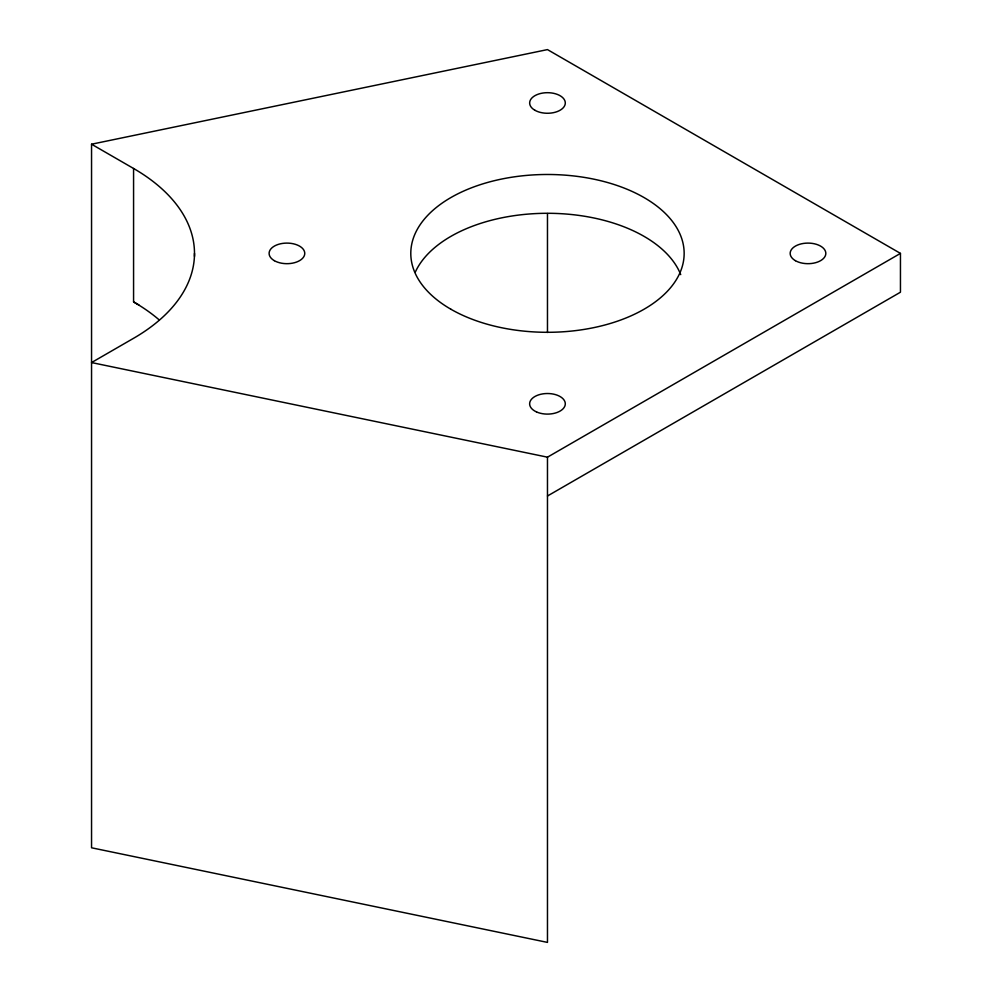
<?xml version="1.0" encoding="UTF-8"?>
<svg xmlns="http://www.w3.org/2000/svg" width="992" height="992" viewBox="0 0 992 992"><rect width="100%" height="100%" fill="white"/><g stroke="black" fill="none" stroke-linecap="round" stroke-linejoin="round"><path stroke-width="1.49" d="M547.472 457.176L547.472 942.4L91.549 847.788L91.549 144.212L133.573 168.479A207.998 120.082 0 0 1 133.573 338.297L91.549 362.564L547.472 457.176L900.451 253.394L900.451 292.206L547.472 496M91.549 144.212L547.472 49.6L900.451 253.394M133.573 168.479L133.573 301.915L138.905 304.99M547.472 213.528L547.472 332.469M194.494 253.394L194.494 256.37M133.573 301.915A207.998 120.082 0 0 1 159.191 319.895M415.45 271.783A136.685 78.914 0 0 1 550.014 213.305A136.685 78.914 0 0 1 680.723 274.623M450.827 309.194A136.685 78.914 0 0 0 679.495 273.817A136.685 78.914 0 0 0 512.095 177.171A136.685 78.914 0 0 0 450.827 309.194M795.398 260.673A17.831 10.292 0 0 0 825.22 256.048A17.831 10.292 0 0 0 803.384 243.449A17.831 10.292 0 0 0 795.398 260.673M536.56 411.953A17.831 10.292 0 0 0 565.142 405.182A17.831 10.292 0 0 0 540.714 394.283A17.831 10.292 0 0 0 536.56 411.953M274.338 260.673A17.831 10.292 0 0 0 304.16 256.048A17.831 10.292 0 0 0 282.323 243.449A17.831 10.292 0 0 0 274.338 260.673M534.862 110.248A17.831 10.292 0 0 0 564.696 105.636A17.831 10.292 0 0 0 542.86 93.037A17.831 10.292 0 0 0 534.862 110.248"/></g></svg>
